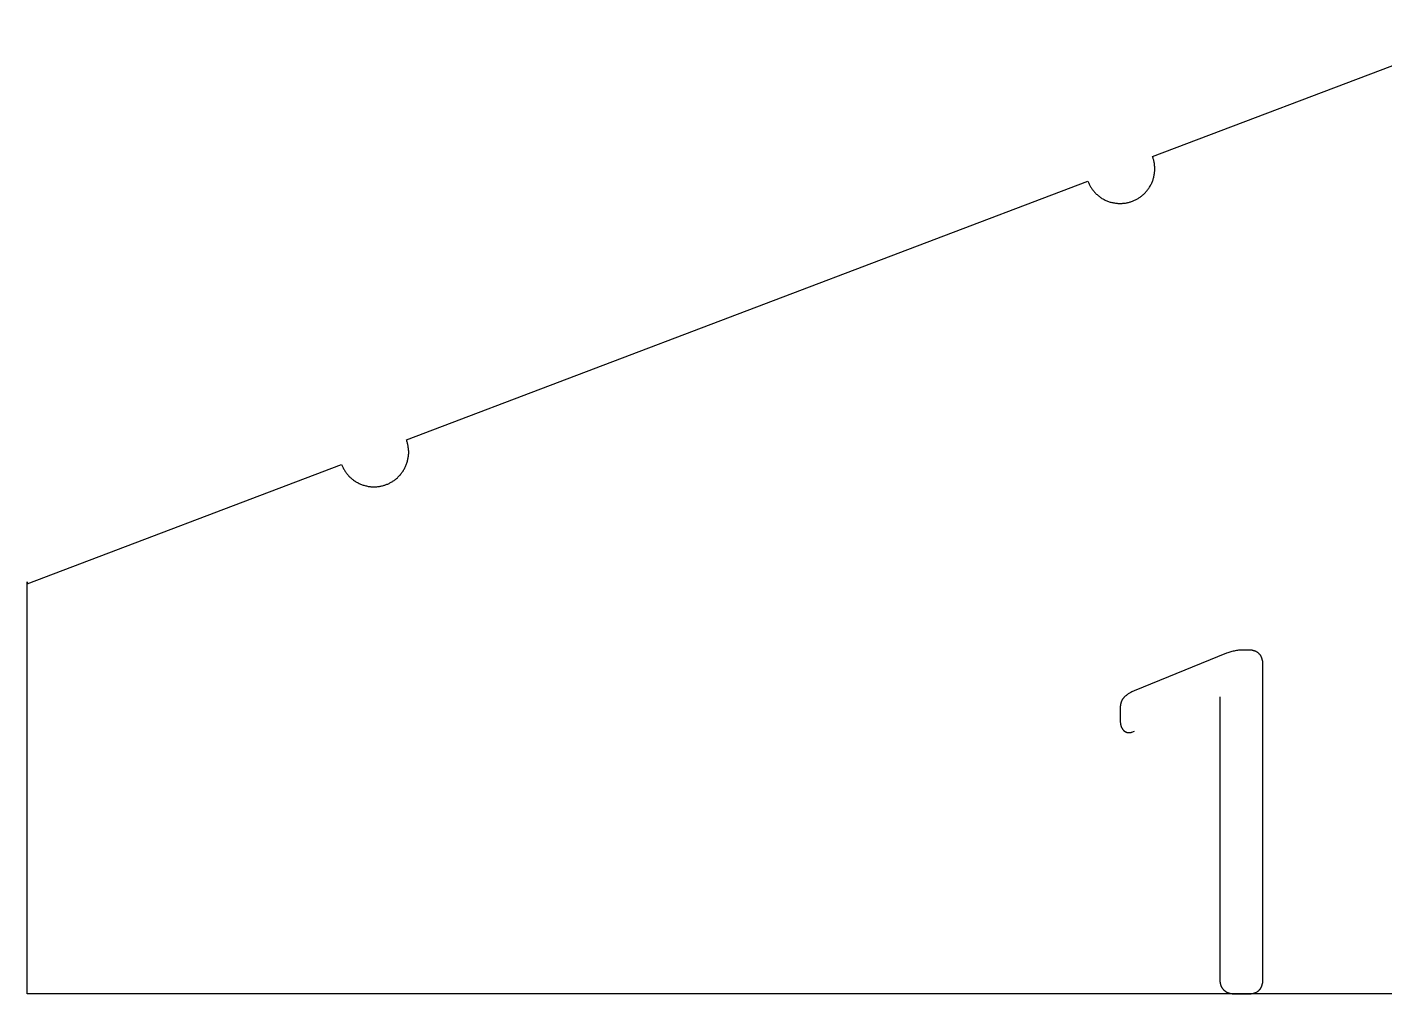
# Model space of a CAD drawing. Extents: x 296 to 1497, y 3 to 304.
# Drawn here: x 1451.08 to 1462.85, y 32.89 to 41.26 of the extents above; entities that cross this region are included whole.
import ezdxf

# ---------------------------------------------------------------- set-up
doc = ezdxf.new("R2010")
doc.units = 0
doc.layers.add('FLAT_PANELS', color=1, linetype='CONTINUOUS')
doc.layers.add('HELP_LINES', color=3, linetype='CONTINUOUS')

msp = doc.modelspace()

# ---------------------------------------------------------------- linework, layer by layer
at = {"layer": 'FLAT_PANELS'}
for p, q in [((1460.833, 40.139), (1463.784, 41.259)), ((1460.835, 40.133), (1460.833, 40.139)), ((1460.837, 40.126), (1460.835, 40.133)), ((1460.839, 40.12), (1460.837, 40.126)), ((1460.841, 40.113), (1460.839, 40.12)), ((1460.843, 40.107), (1460.841, 40.113)), ((1460.845, 40.1), (1460.843, 40.107)), ((1460.846, 40.093), (1460.845, 40.1)), ((1460.847, 40.086), (1460.846, 40.093)), ((1460.849, 40.079), (1460.847, 40.086)), ((1460.848, 39.983), (1460.849, 39.991)), ((1460.85, 40.072), (1460.849, 40.079)), ((1460.849, 39.991), (1460.85, 39.998)), ((1460.851, 40.065), (1460.85, 40.072)), ((1460.85, 39.998), (1460.851, 40.006)), ((1460.851, 40.058), (1460.851, 40.065)), ((1460.852, 40.05), (1460.851, 40.058)), ((1460.851, 40.006), (1460.852, 40.013)), ((1460.852, 40.043), (1460.852, 40.05)), ((1460.852, 40.036), (1460.852, 40.043)), ((1460.852, 40.028), (1460.852, 40.036)), ((1460.852, 40.021), (1460.852, 40.028)), ((1460.852, 40.013), (1460.852, 40.021)), ((1454.369, 37.685), (1460.272, 39.926)), ((1460.272, 39.926), (1460.274, 39.92)), ((1460.274, 39.92), (1460.277, 39.914)), ((1460.277, 39.914), (1460.28, 39.907)), ((1460.28, 39.907), (1460.283, 39.901)), ((1460.283, 39.901), (1460.286, 39.895)), ((1460.286, 39.895), (1460.289, 39.889)), ((1460.289, 39.889), (1460.292, 39.883)), ((1460.292, 39.883), (1460.296, 39.877)), ((1460.296, 39.877), (1460.3, 39.871)), ((1460.804, 39.869), (1460.808, 39.875)), ((1460.808, 39.875), (1460.812, 39.882)), ((1460.812, 39.882), (1460.816, 39.889)), ((1460.816, 39.889), (1460.819, 39.896)), ((1460.819, 39.896), (1460.823, 39.902)), ((1460.823, 39.902), (1460.826, 39.909)), ((1460.826, 39.909), (1460.829, 39.917)), ((1460.829, 39.917), (1460.832, 39.924)), ((1460.832, 39.924), (1460.835, 39.931)), ((1460.835, 39.931), (1460.837, 39.938)), ((1460.837, 39.938), (1460.839, 39.946)), ((1460.839, 39.946), (1460.842, 39.953)), ((1460.842, 39.953), (1460.844, 39.961)), ((1460.844, 39.961), (1460.845, 39.968)), ((1460.845, 39.968), (1460.847, 39.976)), ((1460.847, 39.976), (1460.848, 39.983)), ((1460.3, 39.871), (1460.304, 39.865)), ((1460.304, 39.865), (1460.308, 39.859)), ((1460.308, 39.859), (1460.312, 39.853)), ((1460.312, 39.853), (1460.316, 39.847)), ((1460.316, 39.847), (1460.321, 39.841)), ((1460.321, 39.841), (1460.326, 39.836)), ((1460.326, 39.836), (1460.331, 39.83)), ((1460.331, 39.83), (1460.336, 39.825)), ((1460.336, 39.825), (1460.341, 39.819)), ((1460.341, 39.819), (1460.346, 39.814)), ((1460.346, 39.814), (1460.352, 39.809)), ((1460.352, 39.809), (1460.358, 39.804)), ((1460.358, 39.804), (1460.364, 39.799)), ((1460.364, 39.799), (1460.37, 39.795)), ((1460.37, 39.795), (1460.376, 39.79)), ((1460.376, 39.79), (1460.382, 39.785)), ((1460.382, 39.785), (1460.388, 39.781)), ((1460.388, 39.781), (1460.395, 39.777)), ((1460.395, 39.777), (1460.402, 39.773)), ((1460.402, 39.773), (1460.408, 39.769)), ((1460.408, 39.769), (1460.415, 39.766)), ((1460.415, 39.766), (1460.422, 39.762)), ((1460.422, 39.762), (1460.429, 39.759)), ((1460.429, 39.759), (1460.436, 39.756)), ((1460.436, 39.756), (1460.444, 39.753)), ((1460.659, 39.752), (1460.665, 39.754)), ((1460.665, 39.754), (1460.671, 39.757)), ((1460.671, 39.757), (1460.677, 39.76)), ((1460.677, 39.76), (1460.684, 39.763)), ((1460.684, 39.763), (1460.69, 39.766)), ((1460.69, 39.766), (1460.696, 39.769)), ((1460.696, 39.769), (1460.702, 39.773)), ((1460.702, 39.773), (1460.708, 39.776)), ((1460.708, 39.776), (1460.714, 39.78)), ((1460.714, 39.78), (1460.72, 39.784)), ((1460.72, 39.784), (1460.726, 39.788)), ((1460.726, 39.788), (1460.732, 39.792)), ((1460.732, 39.792), (1460.738, 39.797)), ((1460.738, 39.797), (1460.743, 39.801)), ((1460.743, 39.801), (1460.749, 39.806)), ((1460.749, 39.806), (1460.755, 39.811)), ((1460.755, 39.811), (1460.76, 39.816)), ((1460.76, 39.816), (1460.765, 39.821)), ((1460.765, 39.821), (1460.771, 39.827)), ((1460.771, 39.827), (1460.776, 39.832)), ((1460.776, 39.832), (1460.781, 39.838)), ((1460.781, 39.838), (1460.786, 39.844)), ((1460.786, 39.844), (1460.79, 39.85)), ((1460.79, 39.85), (1460.795, 39.856)), ((1460.795, 39.856), (1460.799, 39.862)), ((1460.799, 39.862), (1460.804, 39.869)), ((1460.444, 39.753), (1460.451, 39.75)), ((1460.451, 39.75), (1460.458, 39.748)), ((1460.458, 39.748), (1460.466, 39.745)), ((1460.466, 39.745), (1460.473, 39.743)), ((1460.473, 39.743), (1460.48, 39.741)), ((1460.48, 39.741), (1460.488, 39.74)), ((1460.488, 39.74), (1460.495, 39.738)), ((1460.495, 39.738), (1460.503, 39.737)), ((1460.503, 39.737), (1460.511, 39.735)), ((1460.511, 39.735), (1460.518, 39.734)), ((1460.518, 39.734), (1460.526, 39.734)), ((1460.526, 39.734), (1460.533, 39.733)), ((1460.533, 39.733), (1460.541, 39.733)), ((1460.541, 39.733), (1460.548, 39.733)), ((1460.548, 39.733), (1460.555, 39.733)), ((1460.555, 39.733), (1460.563, 39.733)), ((1460.563, 39.733), (1460.57, 39.733)), ((1460.57, 39.733), (1460.577, 39.734)), ((1460.577, 39.734), (1460.585, 39.734)), ((1460.585, 39.734), (1460.592, 39.735)), ((1460.592, 39.735), (1460.599, 39.736)), ((1460.599, 39.736), (1460.606, 39.737)), ((1460.606, 39.737), (1460.613, 39.739)), ((1460.613, 39.739), (1460.62, 39.74)), ((1460.62, 39.74), (1460.626, 39.742)), ((1460.626, 39.742), (1460.633, 39.744)), ((1460.633, 39.744), (1460.64, 39.746)), ((1460.64, 39.746), (1460.646, 39.748)), ((1460.646, 39.748), (1460.652, 39.75)), ((1460.652, 39.75), (1460.659, 39.752)), ((1454.372, 37.679), (1454.369, 37.685)), ((1454.374, 37.673), (1454.372, 37.679)), ((1454.376, 37.666), (1454.374, 37.673)), ((1454.378, 37.66), (1454.376, 37.666)), ((1454.379, 37.653), (1454.378, 37.66)), ((1454.381, 37.646), (1454.379, 37.653)), ((1454.383, 37.639), (1454.381, 37.646)), ((1454.384, 37.633), (1454.383, 37.639)), ((1454.382, 37.515), (1454.383, 37.522)), ((1454.383, 37.522), (1454.385, 37.53)), ((1454.385, 37.626), (1454.384, 37.633)), ((1454.386, 37.618), (1454.385, 37.626)), ((1454.385, 37.53), (1454.386, 37.537)), ((1454.387, 37.611), (1454.386, 37.618)), ((1454.386, 37.537), (1454.387, 37.545)), ((1454.388, 37.604), (1454.387, 37.611)), ((1454.387, 37.545), (1454.388, 37.552)), ((1454.388, 37.597), (1454.388, 37.604)), ((1454.389, 37.589), (1454.388, 37.597)), ((1454.388, 37.56), (1454.389, 37.567)), ((1454.388, 37.552), (1454.388, 37.56)), ((1454.389, 37.582), (1454.389, 37.589)), ((1454.389, 37.575), (1454.389, 37.582)), ((1454.389, 37.567), (1454.389, 37.575)), ((1451.084, 36.438), (1453.808, 37.472)), ((1453.808, 37.472), (1453.811, 37.466)), ((1453.811, 37.466), (1453.813, 37.46)), ((1453.813, 37.46), (1453.816, 37.454)), ((1453.816, 37.454), (1453.819, 37.448)), ((1453.819, 37.448), (1453.822, 37.442)), ((1453.822, 37.442), (1453.825, 37.435)), ((1453.825, 37.435), (1453.829, 37.429)), ((1453.829, 37.429), (1453.832, 37.423)), ((1453.832, 37.423), (1453.836, 37.417)), ((1453.836, 37.417), (1453.84, 37.411)), ((1453.84, 37.411), (1453.844, 37.405)), ((1453.844, 37.405), (1453.848, 37.399)), ((1454.327, 37.396), (1454.331, 37.402)), ((1454.331, 37.402), (1454.336, 37.409)), ((1454.336, 37.409), (1454.34, 37.415)), ((1454.34, 37.415), (1454.344, 37.422)), ((1454.344, 37.422), (1454.348, 37.428)), ((1454.348, 37.428), (1454.352, 37.435)), ((1454.352, 37.435), (1454.356, 37.442)), ((1454.356, 37.442), (1454.359, 37.449)), ((1454.359, 37.449), (1454.362, 37.456)), ((1454.362, 37.456), (1454.365, 37.463)), ((1454.365, 37.463), (1454.368, 37.47)), ((1454.368, 37.47), (1454.371, 37.477)), ((1454.371, 37.477), (1454.374, 37.485)), ((1454.374, 37.485), (1454.376, 37.492)), ((1454.376, 37.492), (1454.378, 37.5)), ((1454.378, 37.5), (1454.38, 37.507)), ((1454.38, 37.507), (1454.382, 37.515)), ((1453.848, 37.399), (1453.853, 37.394)), ((1453.853, 37.394), (1453.857, 37.388)), ((1453.857, 37.388), (1453.862, 37.382)), ((1453.862, 37.382), (1453.867, 37.377)), ((1453.867, 37.377), (1453.872, 37.371)), ((1453.872, 37.371), (1453.878, 37.366)), ((1453.878, 37.366), (1453.883, 37.361)), ((1453.883, 37.361), (1453.889, 37.356)), ((1453.889, 37.356), (1453.894, 37.351)), ((1453.894, 37.351), (1453.9, 37.346)), ((1453.9, 37.346), (1453.906, 37.341)), ((1453.906, 37.341), (1453.912, 37.336)), ((1453.912, 37.336), (1453.919, 37.332)), ((1453.919, 37.332), (1453.925, 37.328)), ((1453.925, 37.328), (1453.931, 37.323)), ((1453.931, 37.323), (1453.938, 37.319)), ((1453.938, 37.319), (1453.945, 37.316)), ((1453.945, 37.316), (1453.952, 37.312)), ((1453.952, 37.312), (1453.959, 37.309)), ((1453.959, 37.309), (1453.966, 37.305)), ((1453.966, 37.305), (1453.973, 37.302)), ((1453.973, 37.302), (1453.98, 37.299)), ((1453.98, 37.299), (1453.987, 37.297)), ((1453.987, 37.297), (1453.995, 37.294)), ((1453.995, 37.294), (1454.002, 37.292)), ((1454.002, 37.292), (1454.009, 37.29)), ((1454.009, 37.29), (1454.017, 37.288)), ((1454.017, 37.288), (1454.024, 37.286)), ((1454.024, 37.286), (1454.032, 37.284)), ((1454.032, 37.284), (1454.039, 37.283)), ((1454.135, 37.283), (1454.142, 37.284)), ((1454.142, 37.284), (1454.149, 37.285)), ((1454.149, 37.285), (1454.156, 37.287)), ((1454.156, 37.287), (1454.163, 37.288)), ((1454.163, 37.288), (1454.17, 37.29)), ((1454.17, 37.29), (1454.176, 37.292)), ((1454.176, 37.292), (1454.183, 37.294)), ((1454.183, 37.294), (1454.189, 37.296)), ((1454.189, 37.296), (1454.195, 37.298)), ((1454.195, 37.298), (1454.201, 37.301)), ((1454.201, 37.301), (1454.208, 37.303)), ((1454.208, 37.303), (1454.214, 37.306)), ((1454.214, 37.306), (1454.22, 37.309)), ((1454.22, 37.309), (1454.226, 37.312)), ((1454.226, 37.312), (1454.232, 37.315)), ((1454.232, 37.315), (1454.238, 37.319)), ((1454.238, 37.319), (1454.244, 37.322)), ((1454.244, 37.322), (1454.251, 37.326)), ((1454.251, 37.326), (1454.256, 37.33)), ((1454.256, 37.33), (1454.262, 37.334)), ((1454.262, 37.334), (1454.268, 37.339)), ((1454.268, 37.339), (1454.274, 37.343)), ((1454.274, 37.343), (1454.28, 37.348)), ((1454.28, 37.348), (1454.285, 37.352)), ((1454.285, 37.352), (1454.291, 37.357)), ((1454.291, 37.357), (1454.296, 37.362)), ((1454.296, 37.362), (1454.302, 37.368)), ((1454.302, 37.368), (1454.307, 37.373)), ((1454.307, 37.373), (1454.312, 37.379)), ((1454.312, 37.379), (1454.317, 37.384)), ((1454.317, 37.384), (1454.322, 37.39)), ((1454.322, 37.39), (1454.327, 37.396)), ((1454.039, 37.283), (1454.047, 37.282)), ((1454.047, 37.282), (1454.055, 37.281)), ((1454.055, 37.281), (1454.062, 37.28)), ((1454.062, 37.28), (1454.07, 37.28)), ((1454.07, 37.28), (1454.077, 37.279)), ((1454.077, 37.279), (1454.085, 37.279)), ((1454.085, 37.279), (1454.092, 37.279)), ((1454.092, 37.279), (1454.099, 37.279)), ((1454.099, 37.279), (1454.107, 37.279)), ((1454.107, 37.279), (1454.114, 37.28)), ((1454.114, 37.28), (1454.121, 37.281)), ((1454.121, 37.281), (1454.128, 37.282)), ((1454.128, 37.282), (1454.135, 37.283)), ((1451.084, 35.688), (1451.084, 36.457)), ((1451.084, 36.457), (1451.084, 36.457)), ((1451.084, 36.457), (1451.084, 36.438)), ((1451.084, 32.888), (1451.084, 35.688)), ((1476.484, 32.888), (1451.084, 32.888))]:
    msp.add_line(p, q, dxfattribs=at)
at = {"layer": 'HELP_LINES'}
for p, q in [((1461.474, 35.838), (1460.674, 35.512)), ((1461.484, 35.841), (1461.474, 35.838)), ((1461.493, 35.845), (1461.484, 35.841)), ((1461.502, 35.848), (1461.493, 35.845)), ((1461.512, 35.85), (1461.502, 35.848)), ((1461.521, 35.853), (1461.512, 35.85)), ((1461.531, 35.855), (1461.521, 35.853)), ((1461.54, 35.857), (1461.531, 35.855)), ((1461.55, 35.859), (1461.54, 35.857)), ((1461.56, 35.861), (1461.55, 35.859)), ((1461.569, 35.862), (1461.56, 35.861)), ((1461.579, 35.863), (1461.569, 35.862)), ((1461.589, 35.864), (1461.579, 35.863)), ((1461.599, 35.865), (1461.589, 35.864)), ((1461.608, 35.865), (1461.599, 35.865)), ((1461.618, 35.865), (1461.608, 35.865)), ((1461.67, 35.865), (1461.618, 35.865)), ((1461.674, 35.865), (1461.67, 35.865)), ((1461.678, 35.865), (1461.674, 35.865)), ((1461.681, 35.864), (1461.678, 35.865)), ((1461.685, 35.864), (1461.681, 35.864)), ((1461.688, 35.864), (1461.685, 35.864)), ((1461.691, 35.863), (1461.688, 35.864)), ((1461.695, 35.863), (1461.691, 35.863)), ((1461.698, 35.862), (1461.695, 35.863)), ((1461.701, 35.862), (1461.698, 35.862)), ((1461.704, 35.861), (1461.701, 35.862)), ((1461.708, 35.86), (1461.704, 35.861)), ((1461.711, 35.86), (1461.708, 35.86)), ((1461.714, 35.859), (1461.711, 35.86)), ((1461.716, 35.858), (1461.714, 35.859)), ((1461.719, 35.857), (1461.716, 35.858)), ((1461.722, 35.856), (1461.719, 35.857)), ((1461.725, 35.855), (1461.722, 35.856)), ((1461.728, 35.853), (1461.725, 35.855)), ((1461.73, 35.852), (1461.728, 35.853)), ((1461.733, 35.851), (1461.73, 35.852)), ((1461.735, 35.849), (1461.733, 35.851)), ((1461.738, 35.848), (1461.735, 35.849)), ((1461.74, 35.846), (1461.738, 35.848)), ((1461.743, 35.845), (1461.74, 35.846)), ((1461.745, 35.843), (1461.743, 35.845)), ((1461.747, 35.842), (1461.745, 35.843)), ((1461.749, 35.84), (1461.747, 35.842)), ((1461.752, 35.838), (1461.749, 35.84)), ((1461.754, 35.836), (1461.752, 35.838)), ((1461.756, 35.834), (1461.754, 35.836)), ((1461.758, 35.832), (1461.756, 35.834)), ((1461.76, 35.83), (1461.758, 35.832)), ((1461.761, 35.828), (1461.76, 35.83)), ((1461.763, 35.826), (1461.761, 35.828)), ((1461.765, 35.824), (1461.763, 35.826)), ((1461.767, 35.821), (1461.765, 35.824)), ((1461.768, 35.819), (1461.767, 35.821)), ((1461.77, 35.817), (1461.768, 35.819)), ((1461.771, 35.814), (1461.77, 35.817)), ((1461.773, 35.812), (1461.771, 35.814)), ((1461.774, 35.809), (1461.773, 35.812)), ((1461.775, 35.807), (1461.774, 35.809)), ((1461.777, 35.804), (1461.775, 35.807)), ((1461.778, 35.802), (1461.777, 35.804)), ((1461.779, 35.799), (1461.778, 35.802)), ((1461.78, 35.796), (1461.779, 35.799)), ((1461.781, 35.793), (1461.78, 35.796)), ((1461.782, 35.791), (1461.781, 35.793)), ((1461.783, 35.788), (1461.782, 35.791)), ((1461.784, 35.785), (1461.783, 35.788)), ((1461.784, 35.782), (1461.784, 35.785)), ((1461.785, 35.779), (1461.784, 35.782)), ((1461.786, 35.776), (1461.785, 35.779)), ((1461.786, 35.773), (1461.786, 35.776)), ((1461.787, 35.77), (1461.786, 35.773)), ((1461.787, 35.766), (1461.787, 35.77)), ((1461.788, 35.763), (1461.787, 35.766)), ((1461.788, 35.76), (1461.788, 35.763)), ((1461.788, 35.757), (1461.788, 35.76)), ((1461.788, 35.753), (1461.788, 35.757)), ((1461.789, 35.75), (1461.788, 35.753)), ((1461.789, 35.746), (1461.789, 35.75)), ((1461.789, 35.743), (1461.789, 35.746)), ((1461.789, 33.007), (1461.789, 35.743)), ((1460.558, 35.402), (1460.557, 35.399)), ((1460.559, 35.408), (1460.558, 35.405)), ((1460.558, 35.405), (1460.558, 35.402)), ((1460.56, 35.411), (1460.559, 35.408)), ((1460.561, 35.414), (1460.56, 35.411)), ((1460.562, 35.417), (1460.561, 35.414)), ((1460.563, 35.42), (1460.562, 35.417)), ((1460.565, 35.422), (1460.563, 35.42)), ((1460.566, 35.425), (1460.565, 35.422)), ((1460.567, 35.428), (1460.566, 35.425)), ((1460.568, 35.431), (1460.567, 35.428)), ((1460.57, 35.433), (1460.568, 35.431)), ((1460.571, 35.436), (1460.57, 35.433)), ((1460.573, 35.438), (1460.571, 35.436)), ((1460.574, 35.441), (1460.573, 35.438)), ((1460.576, 35.443), (1460.574, 35.441)), ((1460.578, 35.445), (1460.576, 35.443)), ((1460.58, 35.448), (1460.578, 35.445)), ((1460.582, 35.45), (1460.58, 35.448)), ((1460.583, 35.452), (1460.582, 35.45)), ((1460.585, 35.454), (1460.583, 35.452)), ((1460.587, 35.456), (1460.585, 35.454)), ((1460.589, 35.459), (1460.587, 35.456)), ((1460.592, 35.461), (1460.589, 35.459)), ((1460.596, 35.465), (1460.592, 35.461)), ((1460.601, 35.469), (1460.596, 35.465)), ((1460.606, 35.473), (1460.601, 35.469)), ((1460.611, 35.477), (1460.606, 35.473)), ((1460.616, 35.481), (1460.611, 35.477)), ((1460.622, 35.485), (1460.616, 35.481)), ((1460.627, 35.488), (1460.622, 35.485)), ((1460.633, 35.492), (1460.627, 35.488)), ((1460.64, 35.496), (1460.633, 35.492)), ((1460.646, 35.499), (1460.64, 35.496)), ((1460.653, 35.503), (1460.646, 35.499)), ((1460.66, 35.506), (1460.653, 35.503)), ((1460.667, 35.509), (1460.66, 35.506)), ((1460.674, 35.512), (1460.667, 35.509)), ((1461.417, 35.46), (1461.417, 33.007)), ((1460.553, 35.365), (1460.552, 35.259)), ((1460.554, 35.382), (1460.553, 35.379)), ((1460.553, 35.379), (1460.553, 35.375)), ((1460.553, 35.375), (1460.553, 35.372)), ((1460.553, 35.372), (1460.553, 35.368)), ((1460.553, 35.368), (1460.553, 35.365)), ((1460.555, 35.389), (1460.554, 35.386)), ((1460.554, 35.386), (1460.554, 35.382)), ((1460.556, 35.396), (1460.555, 35.392)), ((1460.555, 35.392), (1460.555, 35.389)), ((1460.557, 35.399), (1460.556, 35.396)), ((1460.552, 35.259), (1460.552, 35.253)), ((1460.552, 35.253), (1460.553, 35.247)), ((1460.553, 35.247), (1460.553, 35.241)), ((1460.553, 35.241), (1460.554, 35.235)), ((1460.554, 35.235), (1460.554, 35.23)), ((1460.554, 35.23), (1460.555, 35.227)), ((1460.555, 35.227), (1460.555, 35.225)), ((1460.555, 35.225), (1460.556, 35.222)), ((1460.556, 35.222), (1460.556, 35.22)), ((1460.556, 35.22), (1460.557, 35.217)), ((1460.557, 35.217), (1460.558, 35.215)), ((1460.558, 35.215), (1460.558, 35.212)), ((1460.558, 35.212), (1460.559, 35.21)), ((1460.559, 35.21), (1460.56, 35.207)), ((1460.56, 35.207), (1460.561, 35.205)), ((1460.561, 35.205), (1460.562, 35.203)), ((1460.562, 35.203), (1460.562, 35.2)), ((1460.562, 35.2), (1460.563, 35.198)), ((1460.563, 35.198), (1460.564, 35.196)), ((1460.564, 35.196), (1460.565, 35.194)), ((1460.565, 35.194), (1460.566, 35.192)), ((1460.566, 35.192), (1460.568, 35.19)), ((1460.568, 35.19), (1460.569, 35.188)), ((1460.569, 35.188), (1460.57, 35.186)), ((1460.57, 35.186), (1460.571, 35.184)), ((1460.571, 35.184), (1460.572, 35.182)), ((1460.572, 35.182), (1460.574, 35.18)), ((1460.574, 35.18), (1460.575, 35.178)), ((1460.575, 35.178), (1460.576, 35.176)), ((1460.576, 35.176), (1460.578, 35.175)), ((1460.578, 35.175), (1460.579, 35.173)), ((1460.579, 35.173), (1460.581, 35.171)), ((1460.581, 35.171), (1460.582, 35.17)), ((1460.582, 35.17), (1460.584, 35.168)), ((1460.584, 35.168), (1460.585, 35.167)), ((1460.585, 35.167), (1460.587, 35.165)), ((1460.587, 35.165), (1460.588, 35.164)), ((1460.588, 35.164), (1460.59, 35.163)), ((1460.59, 35.163), (1460.592, 35.162)), ((1460.592, 35.162), (1460.593, 35.161)), ((1460.593, 35.161), (1460.595, 35.159)), ((1460.595, 35.159), (1460.597, 35.158)), ((1460.597, 35.158), (1460.598, 35.157)), ((1460.598, 35.157), (1460.6, 35.157)), ((1460.6, 35.157), (1460.602, 35.156)), ((1460.602, 35.156), (1460.604, 35.155)), ((1460.604, 35.155), (1460.606, 35.154)), ((1460.606, 35.154), (1460.607, 35.153)), ((1460.607, 35.153), (1460.609, 35.153)), ((1460.609, 35.153), (1460.611, 35.152)), ((1460.611, 35.152), (1460.613, 35.152)), ((1460.613, 35.152), (1460.615, 35.151)), ((1460.615, 35.151), (1460.617, 35.151)), ((1460.617, 35.151), (1460.619, 35.151)), ((1460.619, 35.151), (1460.621, 35.15)), ((1460.621, 35.15), (1460.623, 35.15)), ((1460.623, 35.15), (1460.626, 35.15)), ((1460.626, 35.15), (1460.628, 35.15)), ((1460.628, 35.15), (1460.63, 35.15)), ((1460.63, 35.15), (1460.632, 35.15)), ((1460.632, 35.15), (1460.633, 35.15)), ((1460.633, 35.15), (1460.635, 35.15)), ((1460.635, 35.15), (1460.637, 35.15)), ((1460.637, 35.15), (1460.638, 35.15)), ((1460.638, 35.15), (1460.64, 35.151)), ((1460.64, 35.151), (1460.642, 35.151)), ((1460.642, 35.151), (1460.643, 35.151)), ((1460.643, 35.151), (1460.645, 35.151)), ((1460.645, 35.151), (1460.646, 35.152)), ((1460.646, 35.152), (1460.648, 35.152)), ((1460.648, 35.152), (1460.65, 35.153)), ((1460.65, 35.153), (1460.651, 35.153)), ((1460.651, 35.153), (1460.653, 35.154)), ((1460.653, 35.154), (1460.654, 35.154)), ((1460.654, 35.154), (1460.678, 35.163)), ((1461.417, 33.007), (1461.417, 33.003)), ((1461.417, 33.003), (1461.417, 33)), ((1461.417, 33), (1461.417, 32.997)), ((1461.417, 32.997), (1461.417, 32.993)), ((1461.417, 32.993), (1461.418, 32.99)), ((1461.418, 32.99), (1461.418, 32.987)), ((1461.418, 32.987), (1461.419, 32.984)), ((1461.419, 32.984), (1461.419, 32.981)), ((1461.419, 32.981), (1461.42, 32.977)), ((1461.42, 32.977), (1461.421, 32.974)), ((1461.421, 32.974), (1461.421, 32.971)), ((1461.421, 32.971), (1461.422, 32.968)), ((1461.422, 32.968), (1461.423, 32.966)), ((1461.423, 32.966), (1461.424, 32.963)), ((1461.424, 32.963), (1461.425, 32.96)), ((1461.425, 32.96), (1461.426, 32.957)), ((1461.426, 32.957), (1461.427, 32.954)), ((1461.427, 32.954), (1461.428, 32.952)), ((1461.428, 32.952), (1461.43, 32.949)), ((1461.43, 32.949), (1461.431, 32.947)), ((1461.431, 32.947), (1461.433, 32.944)), ((1461.433, 32.944), (1461.434, 32.942)), ((1461.434, 32.942), (1461.436, 32.939)), ((1461.436, 32.939), (1461.437, 32.937)), ((1461.437, 32.937), (1461.439, 32.934)), ((1461.439, 32.934), (1461.441, 32.932)), ((1461.441, 32.932), (1461.443, 32.93)), ((1461.765, 32.93), (1461.767, 32.932)), ((1461.767, 32.932), (1461.768, 32.934)), ((1461.768, 32.934), (1461.77, 32.937)), ((1461.77, 32.937), (1461.771, 32.939)), ((1461.771, 32.939), (1461.773, 32.942)), ((1461.773, 32.942), (1461.774, 32.944)), ((1461.774, 32.944), (1461.775, 32.947)), ((1461.775, 32.947), (1461.777, 32.949)), ((1461.777, 32.949), (1461.778, 32.952)), ((1461.778, 32.952), (1461.779, 32.954)), ((1461.779, 32.954), (1461.78, 32.957)), ((1461.78, 32.957), (1461.781, 32.96)), ((1461.781, 32.96), (1461.782, 32.963)), ((1461.782, 32.963), (1461.783, 32.966)), ((1461.783, 32.966), (1461.784, 32.968)), ((1461.784, 32.971), (1461.785, 32.974)), ((1461.784, 32.968), (1461.784, 32.971)), ((1461.785, 32.974), (1461.786, 32.977)), ((1461.786, 32.981), (1461.787, 32.984)), ((1461.786, 32.977), (1461.786, 32.981)), ((1461.787, 32.987), (1461.788, 32.99)), ((1461.787, 32.984), (1461.787, 32.987)), ((1461.788, 33), (1461.789, 33.003)), ((1461.788, 32.997), (1461.788, 33)), ((1461.788, 32.993), (1461.788, 32.997)), ((1461.788, 32.99), (1461.788, 32.993)), ((1461.789, 33.003), (1461.789, 33.007)), ((1461.443, 32.93), (1461.444, 32.928)), ((1461.444, 32.928), (1461.446, 32.925)), ((1461.446, 32.925), (1461.448, 32.923)), ((1461.448, 32.923), (1461.45, 32.921)), ((1461.45, 32.921), (1461.453, 32.919)), ((1461.453, 32.919), (1461.455, 32.917)), ((1461.455, 32.917), (1461.457, 32.915)), ((1461.457, 32.915), (1461.459, 32.913)), ((1461.459, 32.913), (1461.462, 32.912)), ((1461.462, 32.912), (1461.464, 32.91)), ((1461.464, 32.91), (1461.467, 32.908)), ((1461.467, 32.908), (1461.469, 32.907)), ((1461.469, 32.907), (1461.472, 32.905)), ((1461.472, 32.905), (1461.474, 32.904)), ((1461.474, 32.904), (1461.477, 32.902)), ((1461.477, 32.902), (1461.48, 32.901)), ((1461.48, 32.901), (1461.482, 32.9)), ((1461.482, 32.9), (1461.485, 32.899)), ((1461.485, 32.899), (1461.488, 32.898)), ((1461.488, 32.898), (1461.491, 32.897)), ((1461.491, 32.897), (1461.494, 32.896)), ((1461.494, 32.896), (1461.497, 32.895)), ((1461.497, 32.895), (1461.5, 32.894)), ((1461.5, 32.894), (1461.503, 32.893)), ((1461.503, 32.893), (1461.506, 32.892)), ((1461.506, 32.892), (1461.51, 32.891)), ((1461.51, 32.891), (1461.513, 32.891)), ((1461.513, 32.891), (1461.516, 32.89)), ((1461.516, 32.89), (1461.52, 32.89)), ((1461.52, 32.89), (1461.523, 32.889)), ((1461.523, 32.889), (1461.526, 32.889)), ((1461.526, 32.889), (1461.53, 32.889)), ((1461.53, 32.889), (1461.534, 32.889)), ((1461.534, 32.889), (1461.537, 32.888)), ((1461.537, 32.888), (1461.541, 32.888)), ((1461.541, 32.888), (1461.67, 32.888)), ((1461.67, 32.888), (1461.674, 32.888)), ((1461.674, 32.888), (1461.678, 32.889)), ((1461.678, 32.889), (1461.681, 32.889)), ((1461.681, 32.889), (1461.685, 32.889)), ((1461.685, 32.889), (1461.688, 32.889)), ((1461.688, 32.889), (1461.691, 32.89)), ((1461.691, 32.89), (1461.695, 32.89)), ((1461.695, 32.89), (1461.698, 32.891)), ((1461.698, 32.891), (1461.701, 32.891)), ((1461.701, 32.891), (1461.704, 32.892)), ((1461.704, 32.892), (1461.708, 32.893)), ((1461.708, 32.893), (1461.711, 32.894)), ((1461.711, 32.894), (1461.714, 32.895)), ((1461.714, 32.895), (1461.716, 32.896)), ((1461.716, 32.896), (1461.719, 32.897)), ((1461.719, 32.897), (1461.722, 32.898)), ((1461.722, 32.898), (1461.725, 32.899)), ((1461.725, 32.899), (1461.728, 32.9)), ((1461.728, 32.9), (1461.73, 32.901)), ((1461.73, 32.901), (1461.733, 32.902)), ((1461.733, 32.902), (1461.735, 32.904)), ((1461.735, 32.904), (1461.738, 32.905)), ((1461.738, 32.905), (1461.74, 32.907)), ((1461.74, 32.907), (1461.743, 32.908)), ((1461.743, 32.908), (1461.745, 32.91)), ((1461.745, 32.91), (1461.747, 32.912)), ((1461.747, 32.912), (1461.749, 32.913)), ((1461.749, 32.913), (1461.752, 32.915)), ((1461.752, 32.915), (1461.754, 32.917)), ((1461.754, 32.917), (1461.756, 32.919)), ((1461.756, 32.919), (1461.758, 32.921)), ((1461.758, 32.921), (1461.76, 32.923)), ((1461.76, 32.923), (1461.761, 32.925)), ((1461.761, 32.925), (1461.763, 32.928)), ((1461.763, 32.928), (1461.765, 32.93))]:
    msp.add_line(p, q, dxfattribs=at)

doc.saveas('drawing.dxf')
